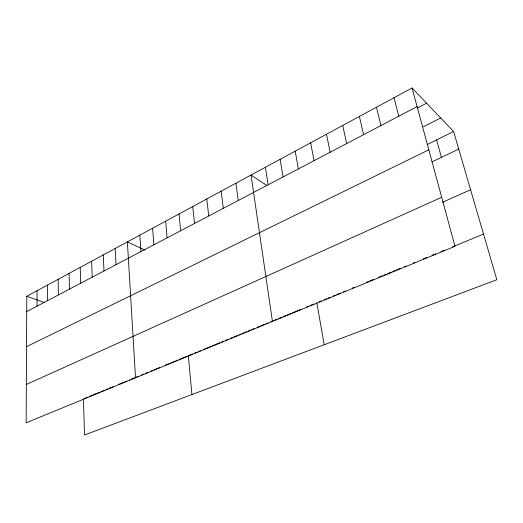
<?xml version="1.0" encoding="UTF-8"?>
<svg xmlns="http://www.w3.org/2000/svg" width="523" height="523" viewBox="0 0 523 523"><rect width="100%" height="100%" fill="white"/><g stroke="black" fill="none" stroke-linecap="round" stroke-linejoin="round"><path stroke-width="0.78" d="M26.784 296.28L26.15 422.832L454.99 246.34L412.052 87.982L26.784 296.28L44.703 302.601M26.712 311.564L417.099 106.581M417.387 108.026L426.578 103.208M423.336 126.801L440.68 117.989M427.18 144.57L453.598 131.528L496.85 279.727L84.497 435.018L83.464 398.879M26.536 346.664L428.821 149.826M431.887 161.947L458.723 149.081M26.346 384.457L441.68 197.256M442.471 202.309L470.589 189.744M84.177 398.585L87.74 397.12M89.165 396.532L99.246 392.381M100.704 391.779L104.339 390.282M105.809 389.681L108.039 388.759M109.523 388.151L113.236 386.621M118.342 384.516L123.317 382.463M124.742 381.882L126.873 380.999M129.763 379.809L138.484 376.22M141.439 375.004L143.668 374.082M145.152 373.474L148.12 372.252M151.088 371.029L152.513 370.441M153.945 369.853L159.659 367.499M165.418 365.126L169.066 363.622M170.524 363.021L174.904 361.216M175.636 360.916L177.879 359.994M179.369 359.379L186.835 356.3M192.654 353.908L188.326 355.686L191.921 394.564M194.818 353.012L196.975 352.123M198.42 351.528L200.584 350.639M203.519 349.429L210.893 346.389M212.371 345.788L214.58 344.873M215.339 344.565L219.863 342.696M221.373 342.075L223.641 341.14M225.145 340.519L228.165 339.277M230.362 338.374L232.558 337.466M234.023 336.864L237.684 335.361M239.148 334.753L241.345 333.851M242.822 333.243L246.568 331.7M248.072 331.079L250.314 330.15M251.818 329.536L254.067 328.607M257.041 327.385L259.231 326.483M260.689 325.881L264.331 324.378M265.789 323.776L267.979 322.881M270.894 321.678L273.137 320.756M274.627 320.141L276.87 319.213M278.367 318.599L282.1 317.062M283.59 316.448L285.833 315.526M287.29 314.924L290.938 313.421M292.396 312.819L301.143 309.217M306.373 307.066L308.616 306.138M310.106 305.524L313.846 303.987M319.069 301.836L321.305 300.915M324.286 299.686L326.522 298.764M328.013 298.149L330.248 297.227M333.197 296.018L335.374 295.116M336.825 294.521L340.46 293.024M343.369 291.827L345.546 290.925M352.208 288.18L354.444 287.264M366.27 282.394L368.454 281.492M369.905 280.89L373.546 279.393M378.639 277.295L382.365 275.758M383.856 275.144L386.098 274.222M387.589 273.614L391.315 272.078M392.806 271.463L395.042 270.541M396.506 269.94L400.16 268.43M404.547 266.625L406.011 266.024M413.353 262.997L414.857 262.376M423.1 258.983L426.846 257.44M432.044 255.302L435.724 253.779M440.882 251.661L444.563 250.138M452.578 246.836L483.533 234.088M144.904 250.092L127.377 241.894L135.522 377.822M266.776 185.404L251.033 175.035L272.444 321.468M412.052 87.982L453.598 131.528M436.574 139.935L441.425 157.377M394.035 97.723L398.774 116.198M376.488 107.208L380.934 125.566M359.393 116.452L363.563 134.686M342.735 125.455L346.638 143.577M326.489 134.241L330.144 152.239M310.649 142.805L314.062 160.679M295.201 151.16L298.378 168.916M316.833 302.752L324.208 344.742M280.119 159.312L283.08 176.951M265.403 167.268L268.149 184.789M235.912 183.213L238.246 200.492M221.164 191.183L223.301 208.337M206.781 198.962L208.729 215.986M192.745 206.552L194.51 223.452M179.043 213.959L180.638 230.741M165.673 221.19L167.099 237.847M152.605 228.25L153.88 244.79M139.85 235.154L140.968 251.57M115.191 248.484L116.028 264.664M103.279 254.923L103.985 270.992M91.623 261.225L92.205 277.177M80.228 267.384L80.686 283.224M69.075 273.411L69.422 289.141M58.164 279.315L58.393 294.926M47.482 285.087L47.606 300.588M37.028 290.742L37.048 306.138"/></g></svg>
